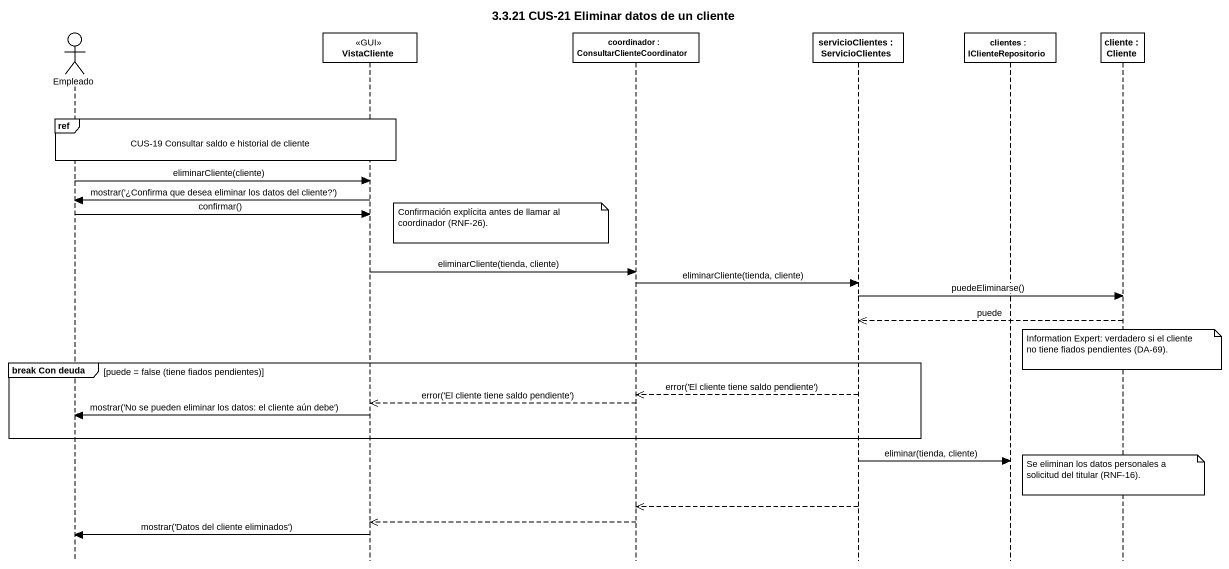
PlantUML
@startuml
title 3.3.21 CUS-21 Eliminar datos de un cliente
hide footbox
actor Empleado
participant VistaCliente <<GUI>>
participant "coordinador : ConsultarClienteCoordinator" as coordinador
participant "servicioClientes : ServicioClientes" as servicioClientes
participant "clientes : IClienteRepositorio" as clientes
participant "cliente : Cliente" as cliente

ref over Empleado, VistaCliente : CUS-19 Consultar saldo e historial de cliente
Empleado -> VistaCliente : eliminarCliente(cliente)
VistaCliente -> Empleado : mostrar('¿Confirma que desea eliminar los datos del cliente?')
Empleado -> VistaCliente : confirmar()
note right of VistaCliente : Confirmación explícita antes de llamar al coordinador (RNF-26).
VistaCliente -> coordinador : eliminarCliente(tienda, cliente)
coordinador -> servicioClientes : eliminarCliente(tienda, cliente)
servicioClientes -> cliente : puedeEliminarse()
cliente -->> servicioClientes : puede
note over cliente : Information Expert: verdadero si el cliente no tiene fiados pendientes (DA-69).
group break Con deuda [puede = false (tiene fiados pendientes)]
  servicioClientes -->> coordinador : error('El cliente tiene saldo pendiente')
  coordinador -->> VistaCliente : error('El cliente tiene saldo pendiente')
  VistaCliente -> Empleado : mostrar('No se pueden eliminar los datos: el cliente aún debe')
end
servicioClientes -> clientes : eliminar(tienda, cliente)
note over cliente : Se eliminan los datos personales a solicitud del titular (RNF-16).
servicioClientes -->> coordinador
coordinador -->> VistaCliente
VistaCliente -> Empleado : mostrar('Datos del cliente eliminados')
@enduml
